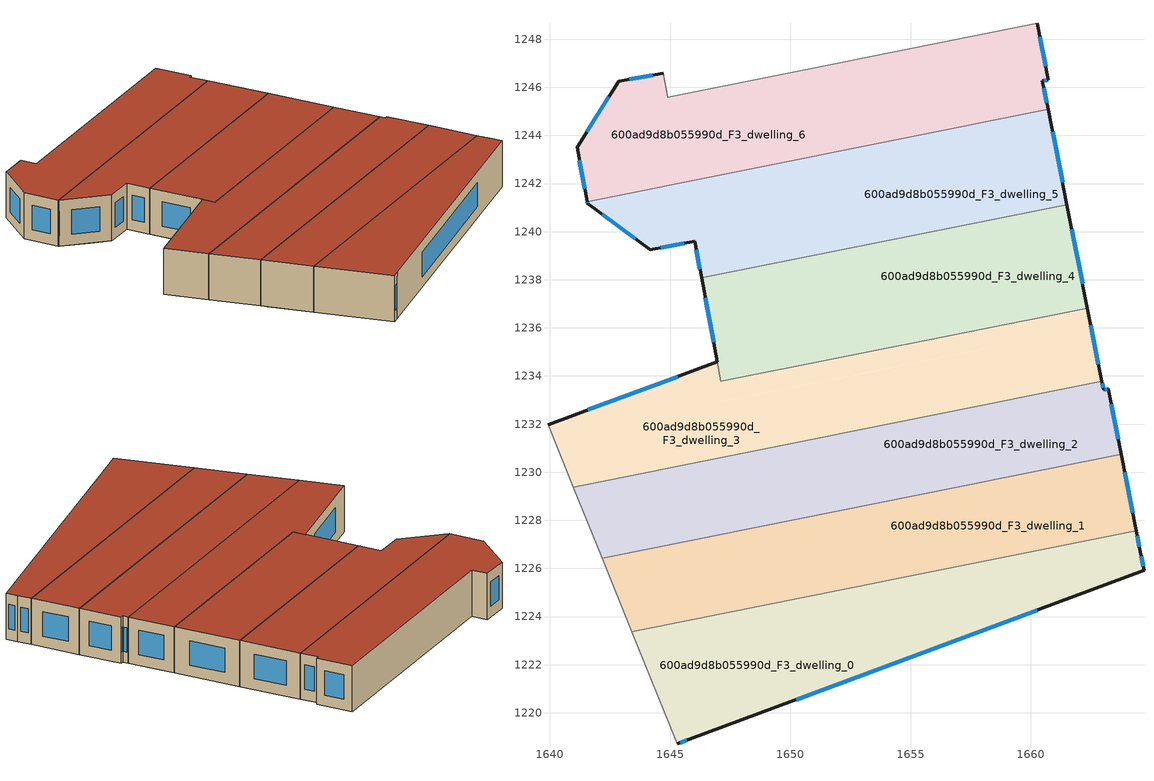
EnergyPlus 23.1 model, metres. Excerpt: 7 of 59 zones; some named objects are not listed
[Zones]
600ad9d8b055990d_F3_dwelling_0
 floor to 600ad9d8b055990d_F2_dwelling_0 (EU_floor_Construction): 1652.61,1225.22 1653.31,1221.69 1645.81,1218.91 1645.3,1218.72 1643.41,1223.38 z9
 floor to 600ad9d8b055990d_F2_dwelling_1 (EU_floor_Construction): 1664.38,1227.57 1664.55,1226.69 1664.7,1225.92 1653.31,1221.69 1652.61,1225.22 z9
 wall outside (EU_wall_Construction): 1645.3,1218.72 1645.81,1218.91 1664.7,1225.92 1664.55,1226.69 1664.38,1227.57 z9:12
 wall adiabatic (EU_wall_Construction): 1643.41,1223.38 1645.3,1218.72 z9:12
 wall to 600ad9d8b055990d_F3_dwelling_1 (EU_wall_Construction): 1664.38,1227.57 1643.41,1223.38 z9:12
 window (EU_Window_Construction): 1645.42,1218.76 1645.69,1218.86 / 1664.51,1226.9 1664.42,1227.37 / 1664.67,1226.1 1664.59,1226.51 / 1650.24,1220.55 1660.26,1224.27 z9.7:11.3
 roof outside (EU_roof_Construction): 1664.7,1225.92 1664.55,1226.69 1664.38,1227.57 1643.41,1223.38 1645.3,1218.72 1645.81,1218.91 z12
600ad9d8b055990d_F3_dwelling_1
 floor to 600ad9d8b055990d_F2_dwelling_1 (EU_floor_Construction): 1663.84,1230.32 1664.38,1227.57 1652.61,1225.22 1652.05,1227.96 z9
 floor to 600ad9d8b055990d_F2_dwelling_0 (EU_floor_Construction): 1652.05,1227.96 1652.61,1225.22 1643.41,1223.38 1642.34,1226.02 z9
 floor to 600ad9d8b055990d_F2_dwelling_2 (EU_floor_Construction): 1652.69,1228.52 1652.78,1228.11 1642.34,1226.02 1642.18,1226.42 z9
 floor to 600ad9d8b055990d_F2_dwelling_3 (EU_floor_Construction): 1663.75,1230.74 1663.84,1230.32 1652.78,1228.11 1652.69,1228.52 z9
 wall outside (EU_wall_Construction): 1664.38,1227.57 1663.75,1230.74 z9:12
 wall to 600ad9d8b055990d_F3_dwelling_2 (EU_wall_Construction): 1663.75,1230.74 1642.18,1226.42 z9:12
 wall adiabatic (EU_wall_Construction): 1642.18,1226.42 1643.41,1223.38 z9:12
 window (EU_Window_Construction): 1664.23,1228.32 1663.9,1229.99 z9.7:11.3
 roof outside (EU_roof_Construction): 1664.38,1227.57 1663.75,1230.74 1642.18,1226.42 1643.41,1223.38 z12
600ad9d8b055990d_F3_dwelling_2
 floor to 600ad9d8b055990d_F2_dwelling_2 (EU_floor_Construction): 1652.08,1231.6 1652.69,1228.52 1642.18,1226.42 1640.98,1229.38 z9
 floor to 600ad9d8b055990d_F2_dwelling_3 (EU_floor_Construction): 1663.22,1233.46 1663.75,1230.74 1652.69,1228.52 1652.08,1231.6 1662.95,1233.78 1663.02,1233.42 z9
 wall outside (EU_wall_Construction): 1663.75,1230.74 1663.22,1233.46 1663.02,1233.42 1662.95,1233.78 z9:12
 wall adiabatic (EU_wall_Construction): 1640.98,1229.38 1642.18,1226.42 z9:12
 wall to 600ad9d8b055990d_F3_dwelling_3 (EU_wall_Construction): 1662.95,1233.78 1640.98,1229.38 z9:12
 window (EU_Window_Construction): 1663,1233.51 1662.96,1233.7 / 1663.17,1233.45 1663.06,1233.43 / 1663.63,1231.38 1663.34,1232.82 z9.7:11.3
 roof outside (EU_roof_Construction): 1663.75,1230.74 1663.22,1233.46 1663.02,1233.42 1662.95,1233.78 1640.98,1229.38 1642.18,1226.42 z12
600ad9d8b055990d_F3_dwelling_3
 floor to 600ad9d8b055990d_F2_dwelling_2 (EU_floor_Construction): 1651.63,1233.83 1652.08,1231.6 1640.98,1229.38 1640.11,1231.52 z9
 floor to 600ad9d8b055990d_F2_dwelling_4 (EU_floor_Construction): 1654.11,1235.17 1654.27,1234.36 1640.11,1231.52 1639.93,1231.97 1646.96,1234.59 1647.12,1233.77 z9
 floor to 600ad9d8b055990d_F2_dwelling_5 (EU_floor_Construction): 1662.35,1236.82 1662.51,1236.01 1654.27,1234.36 1654.11,1235.17 z9
 floor to 600ad9d8b055990d_F2_dwelling_3 (EU_floor_Construction): 1662.51,1236.01 1662.95,1233.78 1652.08,1231.6 1651.63,1233.83 z9
 wall outside (EU_wall_Construction): 1662.95,1233.78 1662.35,1236.82 / 1646.96,1234.59 1639.93,1231.97 z9:12
 wall to 600ad9d8b055990d_F3_dwelling_4 (EU_wall_Construction): 1662.35,1236.82 1647.12,1233.77 1646.96,1234.59 z9:12
 wall adiabatic (EU_wall_Construction): 1639.93,1231.97 1640.98,1229.38 z9:12
 window (EU_Window_Construction): 1662.81,1234.5 1662.49,1236.11 / 1645.31,1233.98 1641.58,1232.59 z9.7:11.3
 roof outside (EU_roof_Construction): 1662.95,1233.78 1662.35,1236.82 1647.12,1233.77 1646.96,1234.59 1639.93,1231.97 1640.98,1229.38 z12
600ad9d8b055990d_F3_dwelling_4
 floor to 600ad9d8b055990d_F2_dwelling_4 (EU_floor_Construction): 1653.25,1239.46 1654.11,1235.17 1647.12,1233.77 1646.31,1238.07 z9
 floor to 600ad9d8b055990d_F2_dwelling_5 (EU_floor_Construction): 1661.5,1241.12 1662.35,1236.82 1654.11,1235.17 1653.25,1239.46 z9
 wall outside (EU_wall_Construction): 1662.35,1236.82 1661.5,1241.12 / 1646.31,1238.07 1646.96,1234.59 z9:12
 wall to 600ad9d8b055990d_F3_dwelling_5 (EU_wall_Construction): 1661.5,1241.12 1646.31,1238.07 z9:12
 window (EU_Window_Construction): 1662.15,1237.83 1661.7,1240.11 / 1646.47,1237.26 1646.81,1235.41 z9.7:11.3
 roof outside (EU_roof_Construction): 1662.35,1236.82 1661.5,1241.12 1646.31,1238.07 1647.12,1233.77 z12
600ad9d8b055990d_F3_dwelling_5
 floor to 600ad9d8b055990d_F2_dwelling_4 (EU_floor_Construction): 1652.75,1241.98 1653.25,1239.46 1646.31,1238.07 1646.03,1239.59 1644.17,1239.25 1643.1,1240.04 z9
 floor to 600ad9d8b055990d_F2_dwelling_6 (EU_floor_Construction): 1651.72,1243.28 1652.01,1241.83 1643.1,1240.04 1641.57,1241.18 1641.56,1241.25 z9
 floor to 600ad9d8b055990d_F2_dwelling_7 (EU_floor_Construction): 1660.71,1245.08 1661,1243.63 1652.01,1241.83 1651.72,1243.28 z9
 floor adiabatic (EU_floor_Construction): 1661,1243.63 1661.5,1241.12 1653.25,1239.46 1652.75,1241.98 z9
 wall outside (EU_wall_Construction): 1641.56,1241.25 1641.57,1241.18 1644.17,1239.25 1646.03,1239.59 1646.31,1238.07 / 1661.5,1241.12 1660.72,1245.08 z9:12
 wall to 600ad9d8b055990d_F3_dwelling_6 (EU_wall_Construction): 1660.72,1245.08 1641.56,1241.25 z9:12
 window (EU_Window_Construction): 1644.61,1239.33 1645.59,1239.51 / 1642.18,1240.73 1643.56,1239.7 / 1641.56,1241.23 1641.57,1241.2 / 1661.31,1242.05 1660.9,1244.15 / 1646.09,1239.24 1646.25,1238.43 z9.7:11.3
 roof outside (EU_roof_Construction): 1661.5,1241.12 1660.72,1245.08 1641.56,1241.25 1641.57,1241.18 1644.17,1239.25 1646.03,1239.59 1646.31,1238.07 z12
600ad9d8b055990d_F3_dwelling_6
 floor to 600ad9d8b055990d_F2_dwelling_6 (EU_floor_Construction): 1651.02,1246.81 1651.72,1243.28 1641.56,1241.25 1641.14,1243.51 1642.86,1246.25 1644.72,1246.59 1644.91,1245.58 z9
 floor to 600ad9d8b055990d_F2_dwelling_7 (EU_floor_Construction): 1660.26,1248.66 1660.72,1246.31 1660.48,1246.26 1660.71,1245.08 1651.72,1243.28 1651.02,1246.81 z9
 wall outside (EU_wall_Construction): 1644.72,1246.59 1642.86,1246.25 1641.14,1243.51 1641.56,1241.25 / 1660.72,1245.08 1660.48,1246.26 1660.72,1246.31 1660.26,1248.66 z9:12
 wall to 600ad9d8b055990d_F3_dwelling_7 (EU_wall_Construction): 1660.26,1248.66 1644.91,1245.58 1644.72,1246.59 z9:12
 window (EU_Window_Construction): 1641.23,1242.98 1641.46,1241.78 / 1642.46,1245.6 1641.54,1244.15 / 1644.28,1246.51 1643.3,1246.33 / 1660.61,1246.86 1660.37,1248.11 / 1660.54,1246.27 1660.67,1246.3 / 1660.66,1245.36 1660.54,1245.99 z9.7:11.3
 roof outside (EU_roof_Construction): 1660.72,1245.08 1660.48,1246.26 1660.72,1246.31 1660.26,1248.66 1644.91,1245.58 1644.72,1246.59 1642.86,1246.25 1641.14,1243.51 1641.56,1241.25 z12
[Building]
EU S2 Campaign: North Axis=0; Terrain=City; Solar Distribution=FullExterior
[Site:Location]
Budapest.Ferenc.Liszt.Intl.AP: Latitude=47.437; Longitude=19.256; Time Zone=1; Elevation=185
[SizingPeriod:WeatherFileDays]
AnnualSizingPeriod: Begin Month=1; Begin Day of Month=1; End Month=12; End Day of Month=31; Day of Week for Start Day=Monday; Use Weather File Daylight Saving Period=No; Use Weather File Rain and Snow Indicators=No
[MATERIAL]
EU_InternalMass_Material: Roughness=MediumRough; Thickness=0.1; Conductivity=1; Density=1800; Specific Heat=900; Thermal Absorptance=0.9; Solar Absorptance=0.7; Visible Absorptance=0.7
[MATERIAL:NOMASS] Roughness=MediumRough; Thermal Absorptance=0.9; Solar Absorptance=0.7; Visible Absorptance=0.7
Name | Thermal Resistance
EU_wall_NoMass | 0.832559
EU_roof_NoMass | 1.39638
EU_floor_NoMass | 0.872794
[WINDOWMATERIAL:SIMPLEGLAZINGSYSTEM]
EU_Window_SimpleGlazing: UFactor=2.79869; Solar Heat Gain Coefficient=0.75; Visible Transmittance=0.75
[CONSTRUCTION]
EU_wall_Construction: EU_wall_NoMass
EU_roof_Construction: EU_roof_NoMass
EU_floor_Construction: EU_floor_NoMass
EU_Window_Construction: EU_Window_SimpleGlazing
EU_InternalMass_Construction: EU_InternalMass_Material
[ZONE] Type=1; Multiplier=1; Ceiling Height=autocalculate; Floor Area=autocalculate; Part of Total Floor Area=Yes
Name | Volume
600ad9d8b055990d_F3_dwelling_0; 600ad9d8b055990d_F3_dwelling_5 | 209.979
600ad9d8b055990d_F3_dwelling_1 | 209.955
600ad9d8b055990d_F3_dwelling_2 | 210.036
600ad9d8b055990d_F3_dwelling_3 | 216.444
600ad9d8b055990d_F3_dwelling_4 | 203.544
600ad9d8b055990d_F3_dwelling_6 | 217.432
[INTERNALMASS] Construction=EU_InternalMass_Construction
Name | Zone or ZoneList | Surface Area
600ad9d8b055990d_F3_dwelling_0_EU_InternalMass | 600ad9d8b055990d_F3_dwelling_0 | 69.9931
600ad9d8b055990d_F3_dwelling_1_EU_InternalMass | 600ad9d8b055990d_F3_dwelling_1 | 69.9849
600ad9d8b055990d_F3_dwelling_2_EU_InternalMass | 600ad9d8b055990d_F3_dwelling_2 | 70.012
600ad9d8b055990d_F3_dwelling_3_EU_InternalMass | 600ad9d8b055990d_F3_dwelling_3 | 72.1448
600ad9d8b055990d_F3_dwelling_4_EU_InternalMass | 600ad9d8b055990d_F3_dwelling_4 | 67.847
600ad9d8b055990d_F3_dwelling_5_EU_InternalMass | 600ad9d8b055990d_F3_dwelling_5 | 69.9932
600ad9d8b055990d_F3_dwelling_6_EU_InternalMass | 600ad9d8b055990d_F3_dwelling_6 | 72.4774
[OTHEREQUIPMENT] Fuel Type=Electricity; Design Level Calculation Method=Watts/Area; Power per Zone Floor Area=1; Fraction Latent=0; Fraction Radiant=0; Fraction Lost=0; Carbon Dioxide Generation Rate=0; EndUse Subcategory=EU_Step8_InternalGains
Name | Zone or ZoneList or Space or SpaceList | Schedule
EU_Step8_InternalGain_600ad9d8b055990d_F3_dwelling_0_f000 | 600ad9d8b055990d_F3_dwelling_0 | EU_Step8_GainSchedule_600ad9d8b055990d_F3_dwelling_0_f000
EU_Step8_InternalGain_600ad9d8b055990d_F3_dwelling_1_f000 | 600ad9d8b055990d_F3_dwelling_1 | EU_Step8_GainSchedule_600ad9d8b055990d_F3_dwelling_1_f000
EU_Step8_InternalGain_600ad9d8b055990d_F3_dwelling_2_f000 | 600ad9d8b055990d_F3_dwelling_2 | EU_Step8_GainSchedule_600ad9d8b055990d_F3_dwelling_2_f000
EU_Step8_InternalGain_600ad9d8b055990d_F3_dwelling_3_f000 | 600ad9d8b055990d_F3_dwelling_3 | EU_Step8_GainSchedule_600ad9d8b055990d_F3_dwelling_3_f000
EU_Step8_InternalGain_600ad9d8b055990d_F3_dwelling_4_f000 | 600ad9d8b055990d_F3_dwelling_4 | EU_Step8_GainSchedule_600ad9d8b055990d_F3_dwelling_4_f000
EU_Step8_InternalGain_600ad9d8b055990d_F3_dwelling_5_f000 | 600ad9d8b055990d_F3_dwelling_5 | EU_Step8_GainSchedule_600ad9d8b055990d_F3_dwelling_5_f000
EU_Step8_InternalGain_600ad9d8b055990d_F3_dwelling_6_f000 | 600ad9d8b055990d_F3_dwelling_6 | EU_Step8_GainSchedule_600ad9d8b055990d_F3_dwelling_6_f000
[ZONEVENTILATION:DESIGNFLOWRATE] Schedule=EU_AlwaysOn; Design Flow Rate Calculation Method=AirChanges/Hour; Air Changes per Hour=0.475469; Ventilation Type=Natural; Fan Pressure Rise=0; Fan Total Efficiency=1; Constant Term Coefficient=1; Temperature Term Coefficient=0; Velocity Term Coefficient=0; Velocity Squared Term Coefficient=0; Minimum Indoor Temperature=-100; Maximum Indoor Temperature=100; Delta Temperature=-100; Minimum Outdoor Temperature=-100; Maximum Outdoor Temperature=100; Maximum Wind Speed=40
Name | Zone or ZoneList or Space or SpaceList
EU_ConstantAir_600ad9d8b055990d_F3_dwelling_0 | 600ad9d8b055990d_F3_dwelling_0
EU_ConstantAir_600ad9d8b055990d_F3_dwelling_1 | 600ad9d8b055990d_F3_dwelling_1
EU_ConstantAir_600ad9d8b055990d_F3_dwelling_2 | 600ad9d8b055990d_F3_dwelling_2
EU_ConstantAir_600ad9d8b055990d_F3_dwelling_3 | 600ad9d8b055990d_F3_dwelling_3
EU_ConstantAir_600ad9d8b055990d_F3_dwelling_4 | 600ad9d8b055990d_F3_dwelling_4
EU_ConstantAir_600ad9d8b055990d_F3_dwelling_5 | 600ad9d8b055990d_F3_dwelling_5
EU_ConstantAir_600ad9d8b055990d_F3_dwelling_6 | 600ad9d8b055990d_F3_dwelling_6
[HVACTEMPLATE:ZONE:IDEALLOADSAIRSYSTEM] System Availability Schedule=EU_AlwaysOn; Maximum Heating Supply Air Temperature=50; Minimum Cooling Supply Air Temperature=13; Maximum Heating Supply Air Humidity Ratio=0.0156; Minimum Cooling Supply Air Humidity Ratio=0.0077; Heating Limit=NoLimit; Cooling Limit=NoLimit; Heating Availability Schedule=EU_AlwaysOn; Cooling Availability Schedule=EU_CoolingOff; Dehumidification Control Type=ConstantSensibleHeatRatio; Cooling Sensible Heat Ratio=0.7; Dehumidification Setpoint=60; Humidification Control Type=None; Humidification Setpoint=30; Outdoor Air Method=None; Outdoor Air Flow Rate per Person=0.00944; Outdoor Air Flow Rate per Zone Floor Area=0; Outdoor Air Flow Rate per Zone=0; Demand Controlled Ventilation Type=None; Outdoor Air Economizer Type=NoEconomizer; Heat Recovery Type=None; Sensible Heat Recovery Effectiveness=0.7; Latent Heat Recovery Effectiveness=0.65
Name | Template Thermostat
600ad9d8b055990d_F3_dwelling_0 | EU_HeatOnly_600ad9d8b055990d_F3_dwelling_0
600ad9d8b055990d_F3_dwelling_1 | EU_HeatOnly_600ad9d8b055990d_F3_dwelling_1
600ad9d8b055990d_F3_dwelling_2 | EU_HeatOnly_600ad9d8b055990d_F3_dwelling_2
600ad9d8b055990d_F3_dwelling_3 | EU_HeatOnly_600ad9d8b055990d_F3_dwelling_3
600ad9d8b055990d_F3_dwelling_4 | EU_HeatOnly_600ad9d8b055990d_F3_dwelling_4
600ad9d8b055990d_F3_dwelling_5 | EU_HeatOnly_600ad9d8b055990d_F3_dwelling_5
600ad9d8b055990d_F3_dwelling_6 | EU_HeatOnly_600ad9d8b055990d_F3_dwelling_6
[SIZING:ZONE] Zone Cooling Design Supply Air Temperature Input Method=SupplyAirTemperature; Zone Cooling Design Supply Air Temperature=13; Zone Heating Design Supply Air Temperature Input Method=SupplyAirTemperature; Zone Heating Design Supply Air Temperature=50; Zone Cooling Design Supply Air Humidity Ratio=0.008; Zone Heating Design Supply Air Humidity Ratio=0.008; Cooling Design Air Flow Method=DesignDay; Cooling Design Air Flow Rate=0; Cooling Minimum Air Flow per Zone Floor Area=0.000762; Cooling Minimum Air Flow=0; Cooling Minimum Air Flow Fraction=0.2; Heating Design Air Flow Method=DesignDay; Heating Design Air Flow Rate=0; Heating Maximum Air Flow per Zone Floor Area=0.002032; Heating Maximum Air Flow=0.141576; Heating Maximum Air Flow Fraction=0.3; Account for Dedicated Outdoor Air System=No; Dedicated Outdoor Air System Control Strategy=NeutralSupplyAir; Dedicated Outdoor Air Low Setpoint Temperature for Design=autosize; Dedicated Outdoor Air High Setpoint Temperature for Design=autosize; Zone Load Sizing Method=Sensible Load Only No Latent Load; Zone Latent Cooling Design Supply Air Humidity Ratio Input Method=HumidityRatioDifference; Zone Cooling Design Supply Air Humidity Ratio Difference=0.005; Zone Latent Heating Design Supply Air Humidity Ratio Input Method=HumidityRatioDifference; Zone Humidification Design Supply Air Humidity Ratio Difference=0.005
600ad9d8b055990d_F3_dwelling_0; 600ad9d8b055990d_F3_dwelling_1; 600ad9d8b055990d_F3_dwelling_2; 600ad9d8b055990d_F3_dwelling_3; 600ad9d8b055990d_F3_dwelling_4; 600ad9d8b055990d_F3_dwelling_5; 600ad9d8b055990d_F3_dwelling_6
[SCHEDULE:CONSTANT]
Name | Hourly Value
EU_AlwaysOn | 1
EU_CoolingOff | 0
[SCHEDULE:FILE] Column Number=1; Rows to Skip at Top=0; Number of Hours of Data=8760; Column Separator=Comma; Interpolate to Timestep=No; Minutes per Item=60; Adjust Schedule for Daylight Savings=Yes
Name | File
EU_Step8_GainSchedule_600ad9d8b055990d_F3_dwelling_0_f000 | ../../schedules/600ad9d8b055990d/600ad9d8b055990d_F3_dwelling_0_f000_gain.csv
EU_Step8_GainSchedule_600ad9d8b055990d_F3_dwelling_1_f000 | ../../schedules/600ad9d8b055990d/600ad9d8b055990d_F3_dwelling_1_f000_gain.csv
EU_Step8_GainSchedule_600ad9d8b055990d_F3_dwelling_2_f000 | ../../schedules/600ad9d8b055990d/600ad9d8b055990d_F3_dwelling_2_f000_gain.csv
EU_Step8_GainSchedule_600ad9d8b055990d_F3_dwelling_3_f000 | ../../schedules/600ad9d8b055990d/600ad9d8b055990d_F3_dwelling_3_f000_gain.csv
EU_Step8_GainSchedule_600ad9d8b055990d_F3_dwelling_4_f000 | ../../schedules/600ad9d8b055990d/600ad9d8b055990d_F3_dwelling_4_f000_gain.csv
EU_Step8_GainSchedule_600ad9d8b055990d_F3_dwelling_5_f000 | ../../schedules/600ad9d8b055990d/600ad9d8b055990d_F3_dwelling_5_f000_gain.csv
EU_Step8_GainSchedule_600ad9d8b055990d_F3_dwelling_6_f000 | ../../schedules/600ad9d8b055990d/600ad9d8b055990d_F3_dwelling_6_f000_gain.csv
